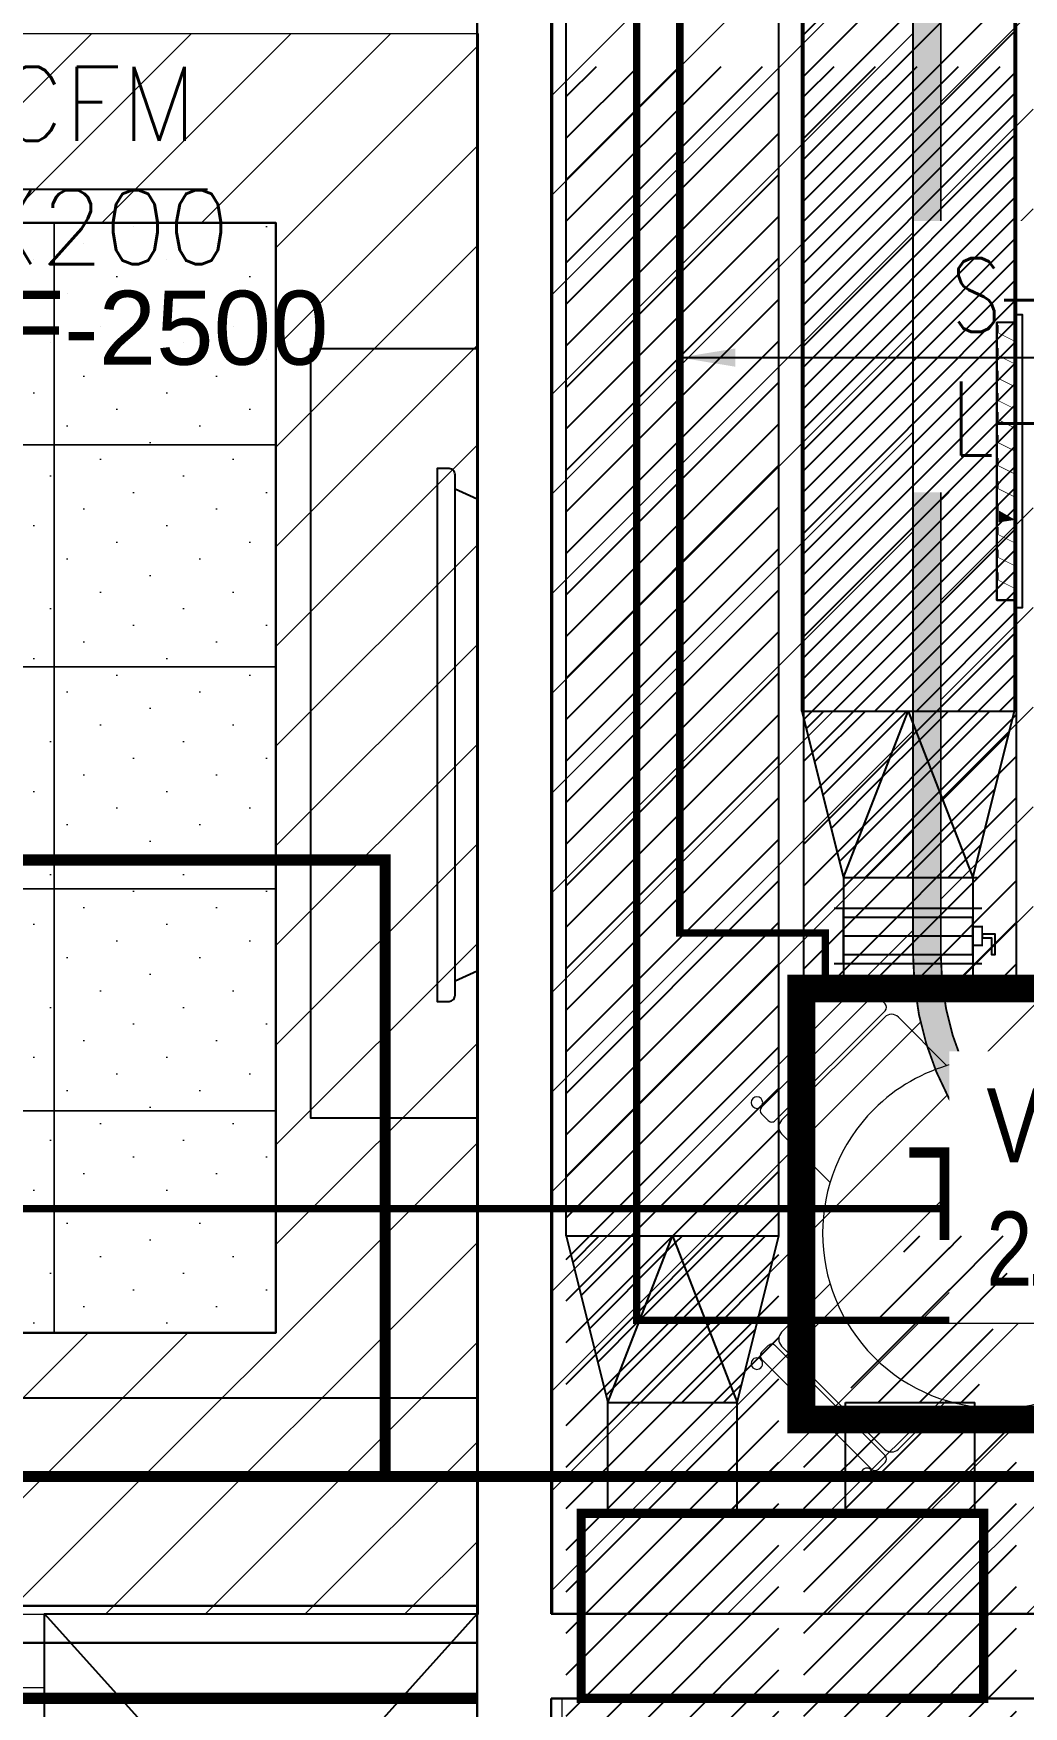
# Model space of a CAD drawing. Header units: millimetres. Extents: x 148480 to 578986, y 39883 to 155062.
# Drawn here: x 247989 to 250666, y 112159 to 116682 of the extents above; entities that cross this region are included whole.
import ezdxf

# ---------------------------------------------------------------- set-up
doc = ezdxf.new("R2010")
doc.units = ezdxf.units.MM
for name, pattern in [('CENTER', [2, 1.25, -0.25, 0.25, -0.25]), ('CONTINOUS', [0]), ('HIDDEN', [0.375, 0.25, -0.125])]:
    doc.linetypes.add(name, pattern=pattern)
for name, color, linetype in [('ceilings', 253, 'Continuous'), ('CEN', 252, 'CENTER'), ('CONC-WALL', 1, 'Continuous'), ('FRESH AIRDUCT', 3, 'Continuous'), ('HATCH', 8, 'Continuous'), ('Hatch 01_UC', 7, 'Continuous'), ('HVAC-SECTIONS', 7, 'Continuous'), ('I - MODULAR', 44, 'Continuous'), ('Layer2', 4, 'Continuous'), ('Layer4', 6, 'Continuous'), ('M HVAC DRAIN PIPE', 30, 'Continuous'), ('M HVAC-Volume Control Damper', 3, 'Continuous'), ('M-HVAC ELLIPTICAL DUCT', 6, 'Continuous'), ('M-HVAC VRV PIPE', 4, 'Continuous'), ('M-HVAC-ELEPTICAL DUCT', 6, 'Continuous'), ('M-HVAC-GRIL', 6, 'Continuous'), ('M-HVAC-SUPP', 4, 'Continuous'), ('M-HVAC-SUPPLY AIR DUCT', 4, 'Continuous'), ('M-HVAC-TEXT', 7, 'Continuous')]:
    doc.layers.add(name, color=color, linetype=linetype)
doc.layers.add('glass', color=7, linetype='Continuous', lineweight=0, true_color=0x0000d6)
doc.layers.add('LinearLight', color=7, linetype='Continuous', lineweight=5, true_color=0xb41f08)
for name, color, linetype, lineweight in [('I-PART-GYP', 6, 'Continuous', 30), ('ID-FURNITURE', 54, 'Continuous', 15), ('KDBS-SIDE THROW GRILLE', 1, 'Continuous', 18), ('M HVAC GRILLE', 6, 'Continuous', 13), ('P-PIPE-IDEN', 7, 'Continuous', 9)]:
    doc.layers.add(name, color=color, linetype=linetype, lineweight=lineweight)
doc.styles.add('Arial', font='arial.ttf', dxfattribs={"height": 3})
doc.styles.add('Arial_2', font='arial.ttf', dxfattribs={"height": 75})
doc.styles.add('R', font='romans.shx')
doc.styles.add('ROMAND', font='romand__.ttf')
doc.styles.add('romans', font='stylu.ttf', dxfattribs={"height": 125})
doc.styles.get("Standard").update_dxf_attribs({"font": 'arial.ttf'})
doc.dimstyles.new('Vayucon', dxfattribs={"dimtxt": 200, "dimasz": 150, "dimexe": 0, "dimexo": 0, "dimgap": 9e-05, "dimtad": 1, "dimdec": 0, "dimrnd": 5, "dimzin": 0, "dimdsep": 46, "dimtxsty": 'ROMAND', "dimcen": 90, "dimclrd": 42, "dimclre": 8, "dimclrt": 7, "dimadec": 0, "dimazin": 0, "dimtfac": 1, "dimtdec": 0, "dimtofl": 0, "dimtmove": 1, "dimatfit": 0, "dimfxl": 1, "dimtolj": 1, "dimtzin": 0, "dimarcsym": 0})
pattern_1 = [(45, (-3980.675064098397, -985.9892048838738), (-56.1266007566822, 56.12660075668221), [])]
pattern_2 = [(45, (-3980.675064098397, -2643.909790727666), (-56.1266007566822, 56.12660075668221), [])]
pattern_3 = [(45, (-3338.211932516208, -985.9892048838738), (-56.1266007566822, 56.12660075668221), [])]

# ---------------------------------------------------------------- blocks, each defined once
blk = doc.blocks.new('65 inch')
at = {"color": 8}
blk.add_lwpolyline([(335633.3842965781, 873209.957892995), (335671.4497291244, 873209.957892995, 0.414213562373095), (335687.7634859299, 873226.2716498005), (335687.7634859299, 873258.8991634137), (334247.7634859299, 873258.8991634137), (334247.7634859299, 873258.8991634137), (334247.7634859299, 873226.2716498005, 0.4142135623730943), (334264.0772427355, 873209.957892995)], format="xyb", close=True, dxfattribs=at)
blk.add_lwpolyline([(335606.1947019023, 873150.140784708), (334329.3322699576, 873150.140784708), (334302.1426752817, 873209.957892995), (335633.3842965781, 873209.957892995), (335606.1947019022, 873150.140784708)], dxfattribs=at)
blk = doc.blocks.new('GFC1')
at = {"layer": 'CEN', "color": 8, "linetype": 'HIDDEN', "lineweight": 0, "ltscale": 1500}
for p, q in [((319940.0852221018, 113767.4901322827), (327480.0092092822, 113767.4901322827)), ((319940.0852221018, 113167.4901322827), (321820.9185554316, 113167.4901322827))]:
    blk.add_line(p, q, dxfattribs=at)
blk.add_lwpolyline([(317472.24456826, 113767.4901322828), (317472.24456826, 115433.6887861092), (321572.24456826, 115433.6887861092), (321572.24456826, 113767.4901322827)], dxfattribs=at)
at = {"layer": 'CONC-WALL', "color": 8, "linetype": 'Continuous', "lineweight": 30}
for p, q in [((329064.6685554353, 113396.2401322828), (322020.9185554316, 113396.2401322828)), ((329064.6685554353, 113167.4901322828), (322020.9185554316, 113167.4901322828))]:
    blk.add_line(p, q, dxfattribs=at)
for points in [[(322020.9185554316, 113396.2401322828), (322020.9185554316, 119073.3097938521)], [(321820.9185554316, 119023.3097938519), (321820.9185554316, 113396.2401322828)], [(322020.9185554316, 113167.4901322828), (322020.9185554315, 111504.4692989496), (321820.9185554315, 111504.4692989496), (321820.9185554316, 113396.2401322828)]]:
    blk.add_lwpolyline(points, dxfattribs=at)
at = {"layer": 'glass', "color": 8, "linetype": 'Continuous'}
for p, q in [((321820.9185554316, 113396.2401322828), (321820.9185554316, 106622.698465613)), ((321820.9185554316, 113396.2401322828), (321820.9185554316, 106622.698465613)), ((322049.6685554315, 113167.4901322828), (322049.6685554316, 106622.6984656136)), ((322049.6685554315, 113167.4901322828), (322049.6685554316, 106622.6984656136))]:
    blk.add_line(p, q, dxfattribs=at)
at = {"layer": 'I - MODULAR', "color": 8, "linetype": 'Continuous'}
for p, q in [((321820.9185554367, 112096.2401322828), (320650.9185554316, 113396.2401322828)), ((320650.9185554316, 112096.2401322828), (321820.9185554316, 113396.2401322828))]:
    blk.add_line(p, q, dxfattribs=at)
for points in [[(321370.9185554315, 116816.1807517865), (321820.9185554315, 116816.1807517865), (321820.9185554315, 114735.8141599592), (321370.9185554315, 114735.8141599592)], [(321820.9185554316, 113417.4901322835), (320015.0852221018, 113417.4901322835), (320015.0852221018, 113980.2253049328), (321820.9185554316, 113980.2253049328)], [(321820.9185554316, 112096.2401322828), (320650.9185554316, 112096.2401322828), (320650.9185554316, 113396.2401322828), (321820.9185554316, 113396.2401322828)]]:
    blk.add_lwpolyline(points, close=True, dxfattribs=at)
at = {"layer": 'I-PART-GYP', "color": 8, "linetype": 'CONTINOUS'}
blk.add_lwpolyline([(320015.0852221018, 113417.4901322835), (321820.9185554316, 113417.4901322835), (321820.9185554316, 113317.4901322835), (320015.0852221018, 113317.4901322835)], dxfattribs=at)
at = {"layer": 'ID-FURNITURE', "color": 8}
for p, q in [((322589.9228767886, 114765.6182660221), (322887.1639147786, 115062.7020796196)), ((322905.7365663902, 115062.6971663565), (322923.7194940823, 115044.7047216364)), ((322923.7145808202, 115026.1320700257), (322626.4735428303, 114729.0482564283)), ((322643.8630390459, 114730.2271247155), (322922.526512164, 115008.7431999681)), ((322959.6718153873, 115008.7333734392), (323090.7623840396, 114877.5734282912)), ((322607.9008912186, 114729.0531696894), (322589.9179635274, 114747.0456144086)), ((322774.9765696789, 114561.8890704851), (322643.8532125236, 114693.0818214922)), ((322643.7861484562, 114156.9338593206), (322776.1033355708, 114289.1810578204)), ((322589.822355537, 114102.9986103254), (322607.8148002581, 114120.9815380166)), ((322626.3874518716, 114120.9766247573), (322923.4712654672, 113823.7355867674)), ((322922.2923971762, 113841.1250829821), (322643.7763219283, 114119.7885560946)), ((322886.9012558761, 113787.1849207248), (322589.8174422777, 114084.4259587147)), ((323091.7953617417, 113973.4029077704), (322959.4377004032, 113841.1152564569)), ((322923.466352206, 113805.1629351529), (322905.473907485, 113787.1800074608))]:
    blk.add_line(p, q, dxfattribs=at)
for centre, radius, start, end in [((322875.0536589281, 115075.5988058404), 15.58676993577567, 44.98484281183108, 224.9848428118311), ((322875.0536589281, 115075.5988058404), 15.58676993577567, 224.9848428118311, 44.98484281183108), ((322896.4477839529, 115053.4132971832), 13.13284835910629, 44.98484281183108, 134.9848428118357), ((322941.0942505126, 114990.1656350897), 26.26569671821257, 44.98484281183108, 134.9848428118357), ((322914.4307116459, 115035.4208524621), 13.13284835910629, 314.9848428118357, 44.98484281183108), ((323227.6287389894, 114424.8907828706), 473.0927656922142, 314.9848428118357, 134.9848428118357), ((322577.218810174, 114777.921495572), 15.58676993577579, 44.98484281183108, 224.9848428118311), ((322577.218810174, 114777.921495572), 15.58676993577592, 224.9848428118311, 44.98484281183108), ((322599.2067459629, 114756.3294835857), 13.13284835910629, 134.9848428118357, 224.9848428118311), ((322662.4307773964, 114711.6495598409), 26.26569671821257, 134.9848428118357, 224.9848428118311), ((323227.6287389894, 114424.8907828706), 473.0927656922144, 134.9848428118357, 314.9848428118357), ((322617.189673656, 114738.3370388647), 13.13284835910616, 224.9848428118311, 314.9848428118357), ((322662.3538868058, 114138.356294446), 26.26569671821257, 134.9848428118357, 224.9848428118311), ((322599.1062247132, 114093.7098278872), 13.13284835910629, 134.9848428118357, 224.9848428118311), ((322617.0986694352, 114111.6927555812), 13.13284835910629, 44.98484281183108, 134.9848428118357), ((322576.9207160541, 114072.3157028652), 15.58676993577567, 134.9848428118357, 314.9848428118357), ((322576.9207160541, 114072.3157028652), 15.58676993577567, 314.9848428118357, 134.9848428118357), ((322940.8699620527, 113859.6928213325), 26.26569671821257, 224.9848428118311, 314.9848428118357), ((322874.5980263244, 113774.4808541092), 15.58676993577579, 134.9848428118357, 314.9848428118357), ((322874.5980263244, 113774.4808541092), 15.58676993577592, 314.9848428118357, 134.9848428118357), ((322896.1900383097, 113796.4687898982), 13.13284835910629, 224.9848428118311, 314.9848428118357), ((322914.1824830326, 113814.4517175912), 13.13284835910616, 314.9848428118357, 44.98484281183108)]:
    blk.add_arc(centre, radius, start, end, dxfattribs=at)
at = {"color": 8, "rotation": 89.99999999999999}
blk.add_blockref('65 inch', (1194971.059340139, -219196.2159389083), dxfattribs=at)
blk = doc.blocks.new('GRID')
at = {"layer": 'ceilings', "lineweight": 5}
h = blk.add_hatch(dxfattribs=at)
h.set_pattern_fill('DOTS', color=8, scale=80, angle=45)
h.set_pattern_definition([(45, (0, 0), (-44.90128060534577, 134.7038418160373), [0, -127])])
h.paths.add_polyline_path([(56229.85653135879, 61282.60667284729), (56229.85653135879, 61882.60667284729), (56829.85653135879, 61882.60667284729), (56829.85653135876, 61282.60667284729)])
at = {"layer": 'ceilings', "color": 8, "lineweight": 5}
blk.add_lwpolyline([(56229.85653135879, 61282.60667284729), (56229.85653135879, 61882.60667284729), (56829.85653135879, 61882.60667284729), (56829.85653135876, 61282.60667284729)], close=True, dxfattribs=at)
blk = doc.blocks.new('celling')
at = {"layer": 'HATCH'}
h = blk.add_hatch(color=8, dxfattribs=at)
h.dxf.hatch_style = 1
edge = h.paths.add_edge_path(flags=16)
edge.add_line((332843.9999085564, 71504.14210833993), (332843.9999085564, 62144.55877500577))
edge.add_ellipse((333593.9999085564, 62144.55877500577), major_axis=(750, 0), ratio=1, start_angle=180.0000000000017, end_angle=270)
edge.add_line((333593.9999085564, 61394.55877500575), (337293.6613668922, 61394.55877500575))
edge.add_ellipse((337293.6613668922, 62144.55877500577), major_axis=(750.0000000000218, 0), ratio=1, start_angle=270.0000000000044, end_angle=359.9999999999984)
edge.add_line((338043.6613668922, 62144.55877500577), (338043.6613668922, 71504.14210833996))
edge.add_ellipse((337293.6613668922, 71504.14210833996), major_axis=(750.0000000000582, 0), ratio=1, start_angle=0, end_angle=89.99999999999555)
edge.add_line((337293.6613668922, 72254.14210833999), (333593.9999085564, 72254.14210833996))
edge.add_ellipse((333593.9999085564, 71504.14210833995), major_axis=(750.0000000000146, 0), ratio=1, start_angle=90, end_angle=179.9999999999989)
edge = h.paths.add_edge_path()
edge.add_line((332768.9999085564, 71504.14210833996), (332768.9999085564, 62144.55877500575))
edge.add_ellipse((333593.9999085563, 62144.55877500574), major_axis=(824.9999999999417, 0), ratio=1, start_angle=180.000000000001, end_angle=269.9999999999959)
edge.add_line((333593.9999085564, 61319.55877500575), (337293.6613668922, 61319.55877500575))
edge.add_ellipse((337293.6613668923, 62144.55877500574), major_axis=(824.9999999999927, 0), ratio=1, start_angle=269.9999999999959, end_angle=360)
edge.add_line((338118.6613668922, 62144.55877500575), (338118.6613668922, 71504.14210833996))
edge.add_ellipse((337293.6613668922, 71504.14210833996), major_axis=(825, 0), ratio=1, start_angle=0, end_angle=90)
edge.add_line((337293.6613668922, 72329.14210833999), (333593.9999085564, 72329.14210833996))
edge.add_ellipse((333593.9999085563, 71504.14210833996), major_axis=(825, 0), ratio=1, start_angle=90, end_angle=180)
at = {"layer": 'Hatch 01_UC', "linetype": 'Continuous', "lineweight": 0, "transparency": 33554597}
h = blk.add_hatch(dxfattribs=at)
h.set_pattern_fill('ANSI31', color=8, scale=60, angle=180)
h.set_pattern_definition([(225, (368922.3389865576, 87872.28083785236), (134.7038418160373, -134.7038418160373), [])])
edge = h.paths.add_edge_path(flags=16)
edge.add_line((332768.9999085564, 71504.14210833996), (332768.9999085564, 62144.55877500575))
edge.add_ellipse((333593.9999085563, 62144.55877500574), major_axis=(824.9999999999417, 0), ratio=1, start_angle=180.000000000001, end_angle=269.9999999999959)
edge.add_line((333593.9999085564, 61319.55877500575), (337293.6613668922, 61319.55877500575))
edge.add_ellipse((337293.6613668923, 62144.55877500574), major_axis=(824.9999999999927, 0), ratio=1, start_angle=269.9999999999959, end_angle=360)
edge.add_line((338118.6613668922, 62144.55877500575), (338118.6613668922, 71504.14210833996))
edge.add_ellipse((337293.6613668922, 71504.14210833996), major_axis=(825, 0), ratio=1, start_angle=0, end_angle=90)
edge.add_line((337293.6613668922, 72329.14210833999), (333593.9999085564, 72329.14210833996))
edge.add_ellipse((333593.9999085563, 71504.14210833996), major_axis=(825, 0), ratio=1, start_angle=90, end_angle=180)
h.paths.add_polyline_path([(338525.9434929665, 73284.14210833953), (331793.9999085555, 73284.14210834046), (331793.9999085565, 66987.35173397203), (331793.9999085565, 60362.05877500576), (338762.7499085601, 60362.05877500576), (338762.7499085601, 60894.55877500575), (339095.2499085601, 60894.55877500575), (339095.2499085601, 69869.14210834005), (338533.9999085592, 69869.14210834005), (338533.9999085592, 70934.14210834005), (339093.6613668871, 70934.14210834005), (339093.6613668871, 73284.14210833999)])
h = blk.add_hatch(dxfattribs=at)
h.set_pattern_fill('ANSI31', color=8, scale=60, angle=180)
h.set_pattern_definition([(225, (-25813.69750138087, -9.313225746154785e-10), (134.7038418160373, -134.7038418160373), [])])
edge = h.paths.add_edge_path(flags=16)
edge.add_line((333093.9999085564, 71504.14210833996), (333093.9999085564, 62144.55877500577))
edge.add_ellipse((333593.9999085564, 62144.55877500576), major_axis=(500, 0), ratio=1, start_angle=180.0000000000017, end_angle=270)
edge.add_line((333593.9999085564, 61644.55877500575), (337293.6613668922, 61644.55877500575))
edge.add_ellipse((337293.6613668922, 62144.55877500576), major_axis=(500.0000000000146, 0), ratio=1, start_angle=270, end_angle=359.9999999999984)
edge.add_line((337793.6613668922, 62144.55877500577), (337793.6613668922, 71504.14210833995))
edge.add_ellipse((337293.6613668922, 71504.14210833995), major_axis=(500, 0), ratio=1, start_angle=1.679332871812737e-12, end_angle=89.99999999999335)
edge.add_line((337293.6613668922, 72004.14210833996), (333593.9999085564, 72004.14210833996))
edge.add_ellipse((333593.9999085564, 71504.14210833995), major_axis=(500.0000000000146, 0), ratio=1, start_angle=90, end_angle=179.9999999999983)
edge = h.paths.add_edge_path()
edge.add_line((332843.9999085564, 71504.14210833993), (332843.9999085564, 62144.55877500577))
edge.add_ellipse((333593.9999085564, 62144.55877500577), major_axis=(750, 0), ratio=1, start_angle=180.0000000000017, end_angle=270)
edge.add_line((333593.9999085564, 61394.55877500575), (337293.6613668922, 61394.55877500575))
edge.add_ellipse((337293.6613668922, 62144.55877500577), major_axis=(750.0000000000218, 0), ratio=1, start_angle=270.0000000000044, end_angle=359.9999999999984)
edge.add_line((338043.6613668922, 62144.55877500577), (338043.6613668922, 71504.14210833996))
edge.add_ellipse((337293.6613668922, 71504.14210833996), major_axis=(750.0000000000582, 0), ratio=1, start_angle=0, end_angle=89.99999999999555)
edge.add_line((337293.6613668922, 72254.14210833999), (333593.9999085564, 72254.14210833996))
edge.add_ellipse((333593.9999085564, 71504.14210833995), major_axis=(750.0000000000146, 0), ratio=1, start_angle=90, end_angle=179.9999999999989)
h = blk.add_hatch(dxfattribs=at)
h.set_pattern_fill('ANSI31', color=8, scale=60, angle=180)
h.set_pattern_definition([(225, (458174.3675252105, 85859.36958728259), (134.7038418160373, -134.7038418160373), [])])
h.paths.add_polyline_path([(325646.499908559, 61123.30877500575), (325646.499908559, 64123.3087750058), (331046.499908559, 64123.3087750058), (331046.499908559, 61123.30877500575)], flags=16)
h.paths.add_polyline_path([(325098.9999085616, 64634.27836531894), (325098.9999085616, 60362.05877500576), (331593.9999085565, 60362.05877500576), (331593.9999085565, 64634.27836531894)])
h = blk.add_hatch(dxfattribs=at)
h.set_pattern_fill('ANSI31', color=8, scale=60, angle=180)
h.set_pattern_definition([(225, (351364.7330360611, 88289.53096484239), (134.7038418160373, -134.7038418160373), [])])
h.paths.add_polyline_path([(325095.6714681614, 55471.83733910999), (331392.4113668897, 55471.83733910845), (331392.4113668893, 59063.60817244314), (330420.6714681563, 59063.60817244314), (330420.6714681563, 60163.60875027583), (329914.8381348265, 60163.60875027583), (329914.8381348265, 60059.85817244311), (328849.8381348265, 60059.85817244311), (328849.8381348265, 60163.60875027583), (325095.6714681614, 60163.60875027583)])
h.paths.add_polyline_path([(330993.1714681565, 58463.60817244314), (330993.1714681569, 56071.83733910859), (325593.1714681566, 56071.83733910984), (325593.1714681566, 58463.60817244313)], flags=16)
at = {"layer": 'ceilings', "color": 116, "linetype": 'Continuous', "true_color": 0x136734}
blk.add_lwpolyline([(331046.499908559, 64123.30877500576), (325646.499908559, 64123.3087750058), (325646.499908559, 61123.30877500578), (331046.499908559, 61123.30877500573)], close=True, dxfattribs=at)
at = {"layer": 'ceilings', "color": 8, "linetype": 'Continuous'}
blk.add_lwpolyline([(331046.499908559, 61123.30877500575), (325646.499908559, 61123.30877500575), (325646.499908559, 64123.3087750058), (331046.499908559, 64123.3087750058)], close=True, dxfattribs=at)
at = {"layer": 'Hatch 01_UC', "color": 8, "linetype": 'Continuous', "lineweight": 0}
for points in [[(331793.9999085565, 60362.05877500576), (339095.249908555, 60362.05877500576), (339095.249908555, 73284.14210833906), (331793.9999085565, 73284.14210833906)], [(331593.9999085565, 64634.27836531894), (325098.9999085616, 64634.27836531894), (325098.9999085616, 60362.05877500576), (331593.9999085565, 60362.05877500576)]]:
    blk.add_lwpolyline(points, close=True, dxfattribs=at)
blk.add_lwpolyline([(331392.4113668893, 59063.60817244314), (330420.6714681563, 59063.60817244314), (330420.6714681563, 60163.60875027583), (329914.8381348265, 60163.60875027583), (329914.8381348265, 60059.85817244311), (328849.8381348265, 60059.85817244311), (328849.8381348265, 60163.60875027583), (325095.6714681614, 60163.60875027583), (325095.6714681614, 55471.83733910999), (331392.4113668897, 55471.83733910845), (331392.4113668893, 59063.60817244314)], dxfattribs=at)
at = {"layer": 'LinearLight', "color": 8, "const_width": 5}
for points in [[(333593.9999085564, 72329.14210833996, 0.4142135623730951), (332768.9999085564, 71504.14210833996), (332768.9999085564, 62144.55877500575, 0.4142135623730951), (333593.9999085564, 61319.55877500575), (337293.6613668922, 61319.55877500575, 0.4142135623730951), (338118.6613668922, 62144.55877500575), (338118.6613668922, 71504.14210833996, 0.4142135623730945), (337293.6613668922, 72329.14210833999)], [(333593.9999085564, 72254.14210833996, 0.414213562373095), (332843.9999085564, 71504.14210833996), (332843.9999085564, 62144.55877500575, 0.414213562373095), (333593.9999085564, 61394.55877500575), (337293.6613668922, 61394.55877500575, 0.414213562373095), (338043.6613668922, 62144.55877500575), (338043.6613668922, 71504.14210833996, 0.4142135623730943), (337293.6613668922, 72254.14210833999)]]:
    blk.add_lwpolyline(points, format="xyb", close=True, dxfattribs=at)
at = {"layer": 'ceilings', "rotation": 270}
for p in [(268563.8932357117, 120353.1653063645), (269163.8932357117, 120353.1653063645), (268563.8932357117, 119753.1653063645), (269163.8932357117, 119753.1653063645), (268563.8932357117, 119153.1653063645), (269163.8932357117, 119153.1653063645), (268563.8932357117, 118553.1653063645), (269163.8932357117, 118553.1653063645), (268563.8932357117, 117953.1653063645), (269163.8932357117, 117953.1653063645)]:
    blk.add_blockref('GRID', p, dxfattribs=at)
blk = doc.blocks.new('BEAM')
at = {"layer": 'CEN', "color": 11, "linetype": 'HIDDEN', "lineweight": 0, "ltscale": 1500, "const_width": 30}
for points in [[(377472.24456826, 113767.4901322825), (377472.24456826, 115433.6887861089), (381572.24456826, 115433.6887861089), (381572.24456826, 113767.4901322825)], [(379940.0852221018, 113767.4901322825), (387480.0092092822, 113767.4901322825)], [(379940.0852221018, 113167.4901322825), (381820.9185554316, 113167.4901322825)]]:
    blk.add_lwpolyline(points, dxfattribs=at)
blk = doc.blocks.new('BEE')
at = {"layer": 'M-HVAC VRV PIPE', "linetype": 'Continuous'}
blk.add_blockref('BEAM', (0, 0), dxfattribs=at)
blk = doc.blocks.new('zw$CAB3')
at = {"layer": 'M-HVAC ELLIPTICAL DUCT', "linetype": 'Continuous', "const_width": 75}
blk.add_lwpolyline([(37.5000000000291, 1202.5), (37.5000000000291, 37.5), (1237.500000000029, 37.5), (1237.500000000029, 1202.5)], close=True, dxfattribs=at)
at = {"layer": 'M-HVAC-TEXT', "color": 7, "insert": (651.0258771080212, 772.9208502939654, 4.388041146451814e-05), "char_height": 250, "width": 562.4766854716299, "attachment_point": 2, "style": 'Arial'}
blk.add_mtext('TFA ', dxfattribs=at)
blk = doc.blocks.new('*U40')
at = {"layer": 'M HVAC-Volume Control Damper'}
for points in [[(-25, -5), (-25, 5), (-50, 5), (-50, 50), (-60, 50), (-60, -5), (-25, -5)], [(349.9999999999854, 50), (0, 50), (0, -50), (349.9999999999854, -50)]]:
    blk.add_lwpolyline(points, close=True, dxfattribs=at)
at = {"layer": 'M HVAC-Volume Control Damper', "const_width": 5}
for points in [[(349.9999999999854, -75), (349.9999999999854, -75), (-25, -75), (0, -75), (0, 75), (-25, 75), (0, 75), (349.9999999999854, 75), (374.9999999999854, 75), (349.9999999999854, 75), (349.9999999999854, -75), (374.9999999999854, -75), (349.9999999999854, -75)], [(349.9999999999854, 0), (0, 0)]]:
    blk.add_lwpolyline(points, dxfattribs=at)
blk.add_lwpolyline([(0, -25), (0, 25), (-25, 25), (-25, -25)], close=True, dxfattribs=at)
blk = doc.blocks.new('RAAAA')
at = {"linetype": 'Continuous', "ltscale": 1000}
for points in [[(363.3502270197496, -3.1432137e-09, 0), (363.4422060456127, -0.0159299550577998, 0), (363.7181430901401, -0.0637198820477352, 0), (364.1780382394791, -0.1433697463944554, 0), (364.8218913553283, -0.2548795742914081, 0), (365.6497025364079, -0.3982493301155045, 0), (366.6614717766643, -0.5734790414571762, 0), (367.8571990267374, -0.7805686946958303, 0), (369.2368843313307, -1.019518308341502, 0), (370.800527705811, -1.29032784642186, 0), (372.548129088711, -1.592997347353956, 0), (374.4796885345131, -1.927526794723235, 0), (376.5952059868723, -2.293916173512115, 0), (378.8946815072559, -2.692165509564802, 0), (381.3781150872819, -3.122274795197881, 0), (384.045506676659, -3.584244024823418, 0), (386.8968563312665, -4.078073198790661, 0), (389.932163991034, -4.603762332117184, 0), (393.1514297206886, -5.161311412579379, 0), (396.5546535076573, -5.750720418873242, 0), (400.1418353044426, -6.371989386272617, 0), (403.9129751627332, -7.025118298013692, 0), (407.8680730322376, -7.710107161430643, 0), (412.0071289613843, -8.426955960108897, 0), (416.3301429580895, -9.175664704525843, 0), (420.8371149189769, -9.95623342192266, 0), (420.8371149189769, -9.95623342192266, 0), (425.4524514768271, -10.64715723088011, 0), (430.1005588909608, -11.12693132087588, 0), (434.7814372973515, -11.39555565733462, 0), (439.4950866661964, -11.45303028915077, 0), (444.2415069267154, -11.29935517825652, 0), (449.0206981487571, -10.93453033897094, 0), (453.83266031323, -10.35855577513575, 0), (458.6773934331723, -9.571431490243413, 0), (463.5548974592238, -8.573157460894432, 0), (468.4651724724099, -7.363733723410405, 0), (473.408218444325, -5.943160244612953, 0), (478.3840353195556, -4.311437036027201, 0), (483.3926231446675, -2.468564090318976, 0), (488.4339819159356, -0.4145414385711776, 0), (493.5081116431391, 1.850630961125715, 0), (498.6150123188272, 4.326953077688813, 0), (503.7546839457935, 7.014424921246244, 0), (508.9271264774724, 9.913046506117096, 0), (514.1323399618268, 13.02281780994963, 0), (519.3703244356439, 16.34373884601518, 0), (524.6410798691213, 19.87580960802734, 0), (529.9446061570196, 23.61903010122478, 0), (535.2809034381062, 27.57340032421053, 0), (540.6499716709368, 31.73892027698457, 0), (546.0518108080141, 36.11558996024542, 0), (546.0518108080141, 36.11558996024542, 0), (551.5033782976678, 40.40606285934336, 0), (557.0216314746065, 44.3129924959503, 0), (562.6065703099594, 47.83637886552606, 0), (568.2581947850994, 50.97622194606811, 0), (573.9765050141142, 53.73252174176741, 0), (579.7615008889697, 56.10527828754857, 0), (585.6131824222392, 58.09449155442417, 0), (591.5315496395342, 59.70016154344192, 0), (597.5166025618091, 60.92228824901393, 0), (603.5683411317877, 61.76087169104722, 0), (609.6867653969674, 62.21591186709703, 0), (615.8718753615394, 62.28740876214579, 0), (622.1236710227095, 61.97536236641464, 0), (628.4421522845514, 61.27977271866985, 0), (634.8273192858322, 60.20063977909739, 0), (641.2791719487868, 58.73796358541586, 0), (647.7977103055454, 56.89174411003477, 0), (654.3829343058169, 54.66198134981095, 0), (661.0348440050147, 52.0486753428122, 0), (667.7534394040703, 49.05182603385765, 0), (674.5387204550208, 45.6714334700955, 0), (681.3906872477382, 41.90749761380721, 0), (688.3093396429903, 37.76001850445755, 0), (695.2946777339093, 33.22899609315209, 0), (702.3467015242204, 28.31443044031039, 0), (702.3467015242204, 28.31443044031039, 0), (709.2903608093036, 23.31021987483837, 0), (715.9506054315714, 18.51026280666701, 0), (722.3274353891611, 13.91455923928879, 0), (728.4208506457508, 9.523109151399693, 0), (734.2308512860907, 5.335912552778608, 0), (739.7574372706002, 1.35296946123708, 0), (745.0006085336207, -2.425720145227386, 0), (749.9603651948273, -6.000156254740431, 0), (754.6367071997374, -9.370338881271893, 0), (759.0296344873495, -12.53626801015343, 0), (763.139147110283, -15.4979436553549, 0), (766.9652450741268, -18.25536579836625, 0), (770.5079283909872, -20.80853444966487, 0), (773.7671970343217, -23.15744960331358, 0), (776.7430510194972, -25.30211128131487, 0), (779.4354902971535, -27.24251944175922, 0), (781.8445149608888, -28.97867412900087, 0), (783.9701249599457, -30.51057533326093, 0), (785.8123202584683, -31.83822301088367, 0), (787.371100931894, -32.96161723241676, 0), (788.6464669620618, -33.88075794337783, 0), (789.6384182679468, -34.59564515668899, 0), (790.3469549207947, -35.10627890238538, 0), (790.7720769094302, -35.41265913681128, 0), (790.9137842478231, -35.5147858823184, 0)], [(363.3502270197496, -3.1432137e-09, 0), (363.442206050735, -0.0450899703428149, 0), (363.7181430864148, -0.1803598914993927, 0), (364.1780382394791, -0.4058097624219954, 0), (364.8218913553283, -0.7214395778719336, 0), (365.6497025364079, -1.127249323530121, 0), (366.6614717766643, -1.623239042703061, 0), (367.8571990267374, -2.209408693481235, 0), (369.2368843313307, -2.885758303105831, 0), (370.800527705811, -3.652287854813038, 0), (372.548129088711, -4.508997344411909, 0), (374.4796885345131, -5.455886790063231, 0), (376.5952059915289, -6.492956176749429, 0), (378.8946815119126, -7.620205525425263, 0), (381.3781150872819, -8.837634793133475, 0), (384.045506676659, -10.14524403051473, 0), (386.8968563312665, -11.54303320229518, 0), (389.9321639947593, -13.03100234130397, 0), (393.1514297160321, -14.60915141925215, 0), (396.5546535076573, -16.27748042601161, 0), (400.1418353067711, -18.03598940314259, 0), (403.9129751627332, -19.88467830209993, 0), (407.8680730322376, -21.82354717107955, 0), (412.0071289679034, -23.85259597969707, 0), (416.3301429580895, -25.97182474087458, 0), (420.8371149189769, -28.18123343505431, 0), (420.8371149189769, -28.18123343505431, 0), (425.4524514768271, -30.30099723860621, 0), (430.1005588909608, -32.15129131812137, 0), (434.7814372973515, -33.73211567220278, 0), (439.4950866685247, -35.04347029665951, 0), (444.2415069281124, -36.085355194984, 0), (449.0206981487571, -36.85777036577929, 0), (453.83266031323, -37.36071579926647, 0), (458.6773934382945, -37.59419151744805, 0), (463.5548974592238, -37.55819750251248, 0), (468.4651724775322, -37.25273375166579, 0), (473.4082184433937, -36.677800264908, 0), (478.3840353195556, -35.83339706843253, 0), (483.3926231446675, -34.71952413674444, 0), (488.4339819159356, -33.33618147473317, 0), (493.5081116431391, -31.68336907890625, 0), (498.6150123127734, -29.76108695170842, 0), (503.7546839481218, -27.56933511409443, 0), (508.9271264774724, -25.10811354231555, 0), (514.1323399529792, -22.37742221960798, 0), (519.3703244407661, -19.37726119032595, 0), (524.6410798714496, -16.10763043316547, 0), (529.9446061570196, -12.56852993450593, 0), (535.2809034381062, -8.759959704824723, 0), (540.6499716755932, -4.681919758091679, 0), (546.0518108080141, -0.3344100876711309, 0), (546.0518108080141, -0.3344100876711309, 0), (551.5033782916144, 3.985222824267111, 0), (557.0216314718126, 7.979632466915063, 0), (562.6065703099594, 11.64881881827023, 0), (568.2581947897561, 14.9927818957949, 0), (573.9765050141142, 18.01152170961723, 0), (579.7615008917637, 20.70503825240303, 0), (585.613182418514, 23.07333150459454, 0), (591.5315496409312, 25.11640151124448, 0), (597.5166025618091, 26.83424822066445, 0), (603.5683411317877, 28.22687166114338, 0), (609.6867653969674, 29.29427183407824, 0), (615.8718753615394, 30.03644871327561, 0), (622.1236710227095, 30.45340233575553, 0), (628.4421522845514, 30.54513267986477, 0), (634.8273192909545, 30.31163976306562, 0), (641.2791719427332, 29.75292355462443, 0), (647.7977103046142, 28.86898407479748, 0), (654.3829343058169, 27.65982132952195, 0), (661.0348440026864, 26.12543531041592, 0), (667.7534394068643, 24.26582600281108, 0), (674.5387204550208, 22.0809934346471, 0), (681.3906872416846, 19.57093758392147, 0), (688.3093396429903, 16.73565848520957, 0), (695.2946777339093, 13.57515608193353, 0), (702.3467015242204, 10.08943041635211, 0), (702.3467015242204, 10.08943041635211, 0), (709.2903608093036, 6.514059860142879, 0), (715.9506054315714, 3.084622785681858, 0), (722.3274353891611, -0.1988807808374986, 0), (728.4208506457508, -3.336450860719196, 0), (734.2308512860907, -6.328087466186843, 0), (739.7574372631498, -9.173790556378663, 0), (745.0006085396744, -11.87356015015393, 0), (749.9603651929647, -14.42739626707043, 0), (754.6367071950807, -16.83529888687189, 0), (759.0296344873495, -19.0972680154955, 0), (763.139147110283, -21.21330366202164, 0), (766.9652450741268, -23.18340579536743, 0), (770.5079283867963, -25.00757444975898, 0), (773.7671970343217, -26.68580960598774, 0), (776.7430510194972, -28.21811127837282, 0), (779.4354903008788, -29.60447944700718, 0), (781.8445149608888, -30.84491413389333, 0), (783.970124962274, -31.93941531877499, 0), (785.8123202584683, -32.88798302819488, 0), (787.371100938879, -33.69061722687912, 0), (788.6464669657872, -34.34731794591062, 0), (789.6384182707407, -34.85808517027181, 0), (790.3469549235887, -35.22291890904308, 0), (790.7720769150183, -35.44181913323701, 0), (790.9137842478231, -35.5147858823184, 0)]]:
    blk.add_polyline3d(points, dxfattribs=at)
blk.add_solid([(373.4006197778508, 101.2500000956934), (0, 0), (373.4006197778508, -101.2500000848667)], dxfattribs=at)
blk = doc.blocks.new('600X200 SIDE THROW GRILLE')
at = {"layer": 'M-HVAC-GRIL', "linetype": 'ByBlock'}
blk.add_lwpolyline([(374.9973038795019, -4.999999634066825), (396.425875307616, -4.999999634066825), (396.425875307616, 12.14285750894831), (-396.4312675490779, 12.14285750795878), (-396.4312675490779, -4.999999634881732), (-375.0026961204981, -4.999999634881732), (374.9973038795019, -4.999999634066825), (374.9973038795019, -56.42857106264658), (-375.0026961204981, -56.42857106346148), (-375.0026961204981, -4.999999634881732), (-375.0026961204981, -56.42857106346148), (374.9973038795019, -56.42857106264658), (374.9973038795019, -56.42857106264658)], dxfattribs=at)
at = {"layer": 'M-HVAC-GRIL', "lineweight": 0, "const_width": 1.714285714285749}
for points in [[(-364.6294207137813, -8.85715199351054), (-343.2008492852015, -8.85715199351054), (-321.77227785668, -51.71429485067003), (-300.3437064281002, -51.71429485067003)], [(-303.2008492852015, -8.85715199351054), (-281.7722778566218, -8.85715199351054), (-260.3437064281002, -51.71429485067003), (-238.9151349995205, -51.71429485067003)], [(-241.7722778566218, -8.85715199351054), (-220.343706428042, -8.85715199351054), (-198.9151349995205, -51.71429485067003), (-177.4865635709407, -51.71429485067003)], [(-179.6253858889373, -8.85715199351054), (-158.1968144603575, -8.85715199351054), (-136.7682430317778, -51.71429485067003), (-115.339671603198, -51.71429485067003)], [(-117.4784939211946, -8.85715199351054), (-96.04992249261483, -8.85715199351054), (-74.62135106403508, -51.71429485067003), (-53.19277963545534, -51.71429485067003)], [(-55.33160195345187, -8.85715199351054), (-33.90303052487212, -8.85715199351054), (-12.47445909629238, -51.71429485067003), (8.954112332229156, -51.71429485067003)], [(6.815290014290835, -8.85715199351054), (28.24386144281237, -8.85715199351054), (49.67243287139212, -51.71429485067003), (71.10100429997186, -51.71429485067003)], [(68.96218198197533, -8.85715199351054), (90.39075341055508, -8.85715199351054), (111.8193248391348, -51.71429485067003), (133.2478962677146, -51.71429485067003)], [(120.6359827977453, -8.85715199351054), (142.064554226325, -8.85715199351054), (163.4931256549048, -51.71429485067003), (184.9216970834845, -51.71429485067003)], [(180.7742178587091, -8.85715199351054), (202.2027892872888, -8.85715199351054), (223.6313607158103, -51.71429485067003), (245.0599321443901, -51.71429485067003)], [(242.2027892872888, -8.85715199351054), (263.6313607158686, -8.85715199351054), (285.0599321443901, -51.71429485067003), (306.4885035729699, -51.71429485067003)], [(303.6313607158686, -8.85715199351054), (325.0599321444483, -8.85715199351054), (346.4885035729699, -51.71429485067003), (367.9170750015496, -51.71429485067003)]]:
    blk.add_lwpolyline(points, dxfattribs=at)
at = {"layer": 'M-HVAC-SUPP'}
for p, xscale, yscale, zscale, rotation in [((-198.504193634462, 355.2760655156851), -0.3839999997941415, 0.3839999997941436, 0.3839999997941436, 90.2028781887322), ((205.5471836643141, 355.2760655156851), 0.3839999997941415, 0.3839999997941415, 0.3839999997941415, 269.7971218112675)]:
    blk.add_blockref('RAAAA', p, dxfattribs=dict(at, xscale=xscale, yscale=yscale, zscale=zscale, rotation=rotation))
blk = doc.blocks.new('jyfhg')
at = {"layer": 'KDBS-SIDE THROW GRILLE', "xscale": -1, "rotation": 90.00000000000006}
blk.add_blockref('600X200 SIDE THROW GRILLE', (-99.999999633962, -324.9856550990909), dxfattribs=at)

msp = doc.modelspace()

# ---------------------------------------------------------------- block references
at = {"layer": 'Layer4', "linetype": 'Continuous', "rotation": 360}
msp.add_blockref('GFC1', (-72632.43313366792, -985.9892048838083), dxfattribs=at)

# ---------------------------------------------------------------- next in the draw order: hatches: boundary and pattern name
at = {"layer": 'M-HVAC ELLIPTICAL DUCT', "linetype": 'Continuous'}
h = msp.add_hatch(dxfattribs=at)
h.set_pattern_fill('ANSI31', color=26, scale=25, style=0)
h.set_pattern_definition(pattern_2)
h.paths.add_polyline_path([(249428.9852959681, 116592.8291858896), (250003.9852959681, 116592.8291858896), (250003.9852959681, 111773.5803415549), (249716.4852959681, 111773.5803415549), (249428.9852959681, 111773.5803415549)])
h = msp.add_hatch(dxfattribs=at)
h.set_pattern_fill('ANSI31', color=26, scale=25, style=0)
h.set_pattern_definition(pattern_2)
h.paths.add_polyline_path([(250066.0114583088, 114850.2509273989), (250353.5114583088, 114850.2509273989), (250178.5114583088, 114400.2509273989)])
h = msp.add_hatch(dxfattribs=at)
h.set_pattern_fill('ANSI31', color=26, scale=25, style=0)
h.set_pattern_definition(pattern_2)
h.paths.add_polyline_path([(250178.5114583088, 114400.2509273989), (250528.5114583088, 114400.2509273989), (250353.5114583088, 114850.2509273989)])
h = msp.add_hatch(dxfattribs=at)
h.set_pattern_fill('ANSI31', color=26, scale=25, style=0)
h.set_pattern_definition(pattern_2)
h.paths.add_polyline_path([(250353.5114583088, 114850.2509273989), (250528.5114583088, 114400.2509273989), (250641.0114583088, 114850.2509273989)])
h = msp.add_hatch(dxfattribs=at)
h.set_pattern_fill('ANSI31', color=26, scale=25, style=0)
h.set_pattern_definition(pattern_1)
h.paths.add_polyline_path([(249541.4852959681, 112981.5009273987), (249716.4852959681, 113431.5009273987), (249428.9852959681, 113431.5009273987)])
h = msp.add_hatch(dxfattribs=at)
h.set_pattern_fill('ANSI31', color=26, scale=25, style=0)
h.set_pattern_definition(pattern_1)
h.paths.add_polyline_path([(249891.4852959681, 112981.5009273987), (249716.4852959681, 113431.5009273987), (249541.4852959681, 112981.5009273987)])
h = msp.add_hatch(dxfattribs=at)
h.set_pattern_fill('ANSI31', color=26, scale=25, style=0)
h.set_pattern_definition(pattern_1)
h.paths.add_polyline_path([(249891.4852959681, 112981.5009273987), (250003.9852959681, 113431.5009273987), (249716.4852959681, 113431.5009273987)])

# ---------------------------------------------------------------- next in the draw order: linework, layer by layer
at = {"layer": 'M HVAC DRAIN PIPE', "color": 30, "linetype": 'Continuous', "const_width": 20, "elevation": 2.192165993049542e-10}
msp.add_lwpolyline([(246706.710648485, 114372.5768963906), (246706.710648485, 113505.1634436899), (250688.485421182, 113505.1634436899)], dxfattribs=at)
at = {"layer": 'M-HVAC ELLIPTICAL DUCT', "linetype": 'Continuous'}
for p, q in [((249428.9852959681, 113431.5009273987), (249428.9852959681, 119455.2566738213)), ((250003.9852959681, 113431.5009273987), (250003.9852959681, 119455.2566738213)), ((250071.4484275503, 114099.7800904093), (250071.4484275503, 119455.2566738213)), ((250066.0114583088, 114850.2509273989), (250066.0114583088, 119318.6851614318)), ((250066.0114583088, 114850.2509273989), (250641.0114583088, 114850.2509273989)), ((250066.0114583088, 114850.2509273989), (250178.5114583088, 114400.2509273989)), ((250178.5114583088, 114400.2509273989), (250353.5114583088, 114850.2509273989)), ((250353.5114583088, 114850.2509273989), (250528.5114583088, 114400.2509273989)), ((250528.5114583088, 114400.2509273989), (250641.0114583088, 114850.2509273989)), ((250178.5114583088, 114400.2509273989), (250528.5114583088, 114400.2509273989)), ((249428.9852959681, 113431.5009273987), (249541.4852959681, 112981.5009273987)), ((249428.9852959681, 113431.5009273987), (250003.9852959681, 113431.5009273987)), ((249541.4852959681, 112981.5009273987), (249716.4852959681, 113431.5009273987)), ((249716.4852959681, 113431.5009273987), (249891.4852959681, 112981.5009273987)), ((249891.4852959681, 112981.5009273987), (250003.9852959681, 113431.5009273987)), ((249541.4852959681, 112981.5009273987), (249891.4852959681, 112981.5009273987)), ((250183.9484275503, 112981.5009273987), (250533.9484275503, 112981.5009273987))]:
    msp.add_line(p, q, dxfattribs=at)
at = {"layer": 'M-HVAC VRV PIPE', "color": 150, "linetype": 'Continuous'}
msp.add_lwpolyline([(249619.8099942449, 116850.231588584, 20, 20, 0), (249619.8099942449, 113203.036059426, 20, 20, 0), (252888.5155703293, 113203.036059426, 20, 20, 0), (252888.5155703293, 115645.1467607315, 0, 0, 0)], format="xyseb", dxfattribs=at)
at = {"layer": 'M-HVAC VRV PIPE', "color": 150, "linetype": 'Continuous', "const_width": 20}
msp.add_lwpolyline([(249736.3152955954, 116849.7993105632), (249736.3152955954, 114250.5886556788), (250129.4248966069, 114250.5886556789), (250129.4248966069, 114099.7825852276)], dxfattribs=at)
at = {"layer": 'M-HVAC-SUPPLY AIR DUCT', "linetype": 'Continuous'}
for p, q in [((250178.5114583088, 114400.2509273989), (250178.5114583088, 114100.2509273989)), ((250178.5114583088, 114400.2509273989), (250528.5114583088, 114400.2509273989)), ((250239.1499608563, 114400.2509273989), (250539.7451828805, 114400.2509273989)), ((250528.5114583088, 114400.2509273989), (250528.5114583088, 114100.2509273989)), ((250178.5114583088, 114100.2509273989), (250528.5114583088, 114100.2509273989)), ((250528.5114583088, 114100.2509273989), (250239.1499608563, 114100.2509273989)), ((250239.1499608563, 114100.2509273989), (250528.5114583088, 114100.2509273989)), ((249541.4852959681, 112681.5009273986), (249541.4852959681, 112981.5009273987)), ((249541.4852959681, 112981.5009273987), (249891.4852959681, 112981.5009273987)), ((249891.4852959681, 112681.5009273986), (249891.4852959681, 112981.5009273987)), ((250183.9484275503, 112681.5009273986), (250183.9484275503, 112981.5009273987)), ((250183.9484275503, 112981.5009273987), (250533.9484275503, 112981.5009273987)), ((250533.9484275503, 112681.5009273986), (250533.9484275503, 112981.5009273987)), ((249541.4852959681, 112681.5009273987), (249891.4852959681, 112681.5009273987))]:
    msp.add_line(p, q, dxfattribs=at)
at = {"layer": 'M-HVAC-SUPPLY AIR DUCT', "linetype": 'Continuous', "const_width": 25}
msp.add_lwpolyline([(250557.6520884341, 112681.5009273986), (249469.5524245083, 112681.5009273987), (249469.5524245083, 112181.5009273987), (250557.6520884341, 112181.5009273986)], close=True, dxfattribs=at)

# ---------------------------------------------------------------- next in the draw order: block references
at = {"layer": 'Hatch 01_UC', "color": 252, "linetype": 'Continuous', "true_color": 0x939598, "rotation": 360}
msp.add_blockref('celling', (-82402.1860463937, 52046.64275495466), dxfattribs=at)
at = {"layer": 'HVAC-SECTIONS', "color": 0, "linetype": 'Continuous', "rotation": 360}
msp.add_blockref('zw$CAB3', (250027.2116558187, 112897.7509273989), dxfattribs=at)
at = {"layer": 'Layer2', "linetype": 'Continuous', "rotation": 360}
msp.add_blockref('BEE', (-132632.4331336679, -985.9892048837501), dxfattribs=at)
at = {"layer": 'M HVAC-Volume Control Damper', "linetype": 'Continuous', "rotation": 179.9999999999999}
msp.add_blockref('*U40', (250528.5114583088, 114242.1421334575), dxfattribs=at)

# ---------------------------------------------------------------- next in the draw order: texts
at = {"layer": 'M-HVAC-ELEPTICAL DUCT', "insert": (247295.8274361892, 115986.2971687472, 1198.066740926435), "char_height": 200, "attachment_point": 1}
msp.add_mtext('BODF-2500', dxfattribs=at)
at = {"layer": 'M-HVAC-TEXT', "color": 7, "insert": (247921.2459679564, 116591.5723118423, 6.683677227802188e-07), "char_height": 200, "width": 13359.77078697516, "attachment_point": 2, "style": 'R'}
msp.add_mtext('{\\Fromans.shx|c1;75} CFM\\P200X200', dxfattribs=at)

# ---------------------------------------------------------------- next in the draw order: leaders
at = {"layer": 'M-HVAC ELLIPTICAL DUCT', "linetype": 'Continuous'}
msp.add_leader([(246925.7004540071, 116260.8073409102), (248459.4512032099, 116260.8073409102)], dimstyle='Vayucon', dxfattribs=at)

# ---------------------------------------------------------------- next in the draw order: texts
at = {"layer": 'M-HVAC-TEXT', "insert": (251723.5385153143, 115474.6965237837, 0.901216541391437), "char_height": 200, "width": 1254.299501632569, "attachment_point": 9, "style": 'romans', "bg_fill": 2}
msp.add_mtext('\\pxql;{\\Fromans.shx|c1;\\W0.8;\\T0.8;\\C150;S-7/8-2RMT\\P\\pt0.5;L-3/8-2RMT}', dxfattribs=at)
at = {"layer": 'P-PIPE-IDEN', "insert": (250565.29522553, 113830.6383267796), "char_height": 200, "width": 463.7486503771231, "attachment_point": 1, "style": 'Arial_2', "bg_fill": 2}
msp.add_mtext('{\\W0.8;\\T0.8;\\C1;VRY-5-6-I\\P2.0TR}', dxfattribs=at)

# ---------------------------------------------------------------- next in the draw order: hatches: boundary and pattern name
at = {"layer": 'M-HVAC ELLIPTICAL DUCT', "linetype": 'Continuous'}
h = msp.add_hatch(dxfattribs=at)
h.set_pattern_fill('ANSI31', color=26, scale=25, style=0)
h.set_pattern_definition(pattern_1)
h.paths.add_polyline_path([(250066.0114583088, 114850.2509273989), (250641.0114583088, 114850.2509273989), (250641.0114583088, 119318.6851614318), (250066.0114583088, 119318.6851614318)])
h = msp.add_hatch(dxfattribs=at)
h.set_pattern_fill('ANSI31', color=26, scale=25, style=0)
h.set_pattern_definition([(45, (-3338.211932516208, -2643.909790727666), (-56.1266007566822, 56.12660075668221), [])])
h.paths.add_polyline_path([(250071.4484275503, 114099.7800904093), (250071.4484275503, 116592.8291858896), (250646.4484275503, 116592.8291858896), (250646.4484275503, 114099.7800904093)])
h.paths.add_polyline_path([(250646.4484275503, 111773.5803415549), (250358.9484275503, 111773.5803415549), (250071.4484275503, 111773.5803415549), (250071.4484275503, 112934.7800904093), (250646.4484275503, 112934.7800904093)])
h = msp.add_hatch(dxfattribs=at)
h.set_pattern_fill('ANSI31', color=26, scale=25, style=0)
h.set_pattern_definition(pattern_3)
h.paths.add_polyline_path([(250533.9484275503, 112981.5009273987), (250358.9484275503, 113431.5009273987), (250183.9484275503, 112981.5009273987)])
h = msp.add_hatch(dxfattribs=at)
h.set_pattern_fill('ANSI31', color=26, scale=25, style=0)
h.set_pattern_definition(pattern_3)
h.paths.add_polyline_path([(250533.9484275503, 112981.5009273987), (250646.4484275503, 113431.5009273987), (250358.9484275503, 113431.5009273987)])

# ---------------------------------------------------------------- next in the draw order: linework, layer by layer
for p, q in [((250646.4484275503, 114099.7800904093), (250646.4484275503, 119455.2566738213)), ((250641.0114583088, 114850.2509273989), (250641.0114583088, 119318.6851614318))]:
    msp.add_line(p, q, dxfattribs=at)

# ---------------------------------------------------------------- next in the draw order: block references
at = {"layer": 'M HVAC GRILLE', "color": 0, "rotation": 180.0000000000016}
msp.add_blockref('jyfhg', (250549.8686106683, 115200.3384511364), dxfattribs=at)

# ---------------------------------------------------------------- next in the draw order: leaders
at = {"layer": 'FRESH AIRDUCT', "linetype": 'Continuous'}
msp.add_leader([(249736.3152955954, 115805.60882476), (251796.4729880971, 115805.60882476)], dimstyle='Vayucon', override={"dimgap": 9e-05, "dimtad": 0}, dxfattribs=at)

doc.saveas('drawing.dxf')
